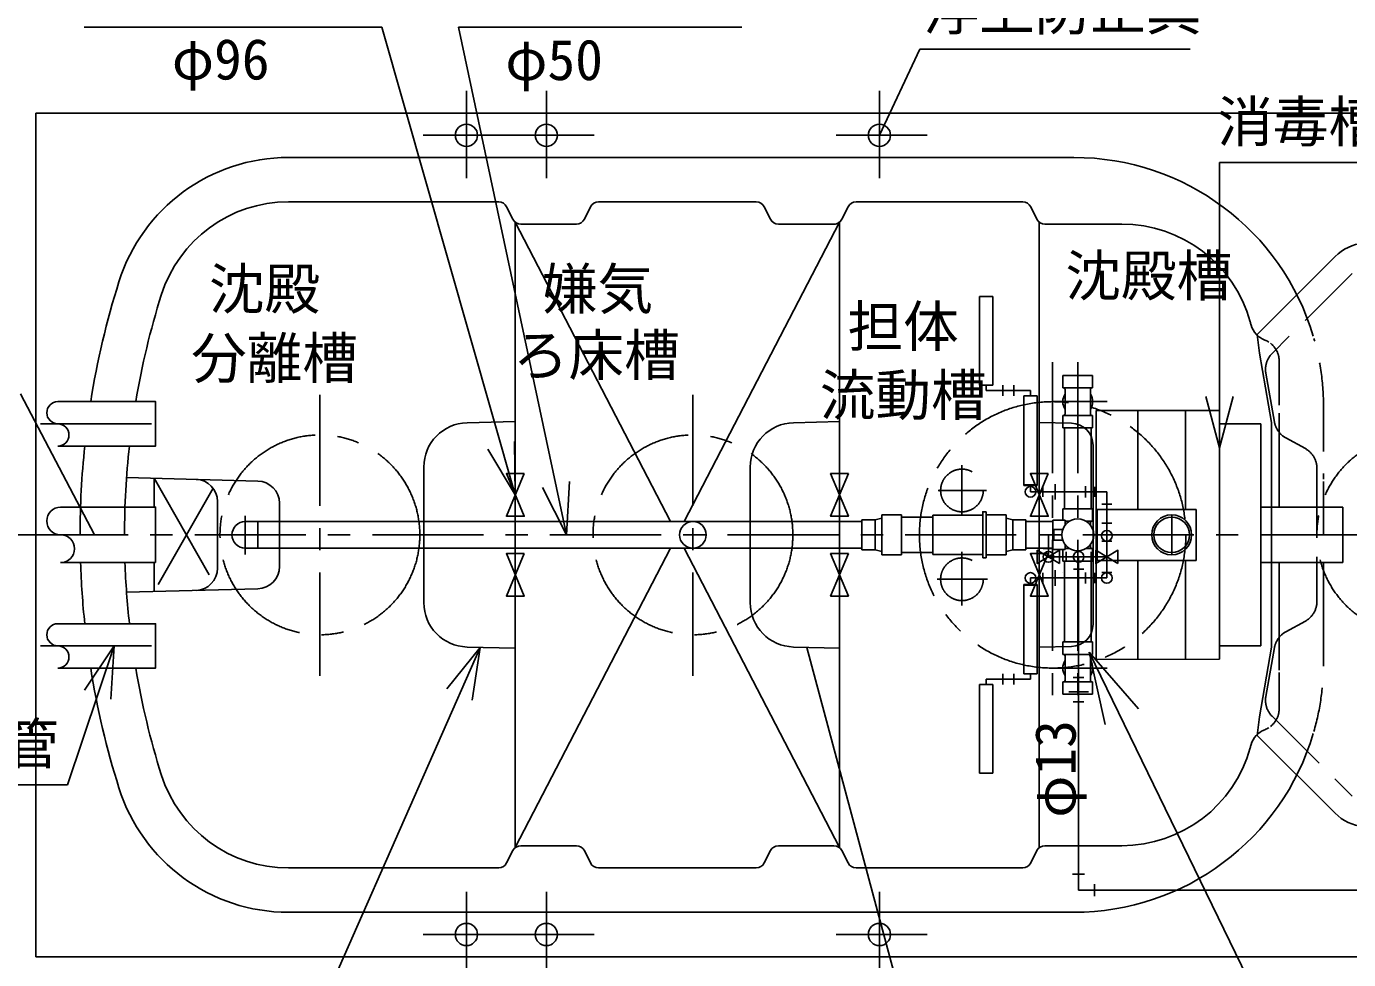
# Model space of a CAD drawing. Units: millimetres, scale not verified. Extents: x -14850 to 14850, y -10500 to 10500.
# Drawn here: x -10284 to -7307, y 164 to 2266 of the extents above; entities that cross this region are included whole.
import ezdxf
from ezdxf.enums import TextEntityAlignment as Align

# ---------------------------------------------------------------- set-up
doc = ezdxf.new("R2010")
doc.units = ezdxf.units.MM
doc.header["$LTSCALE"] = 50
for name, pattern in [('CHAIN1', [8, 5, -1, 1, -1]), ('DASHED2', [3, 2, -1]), ('DASHED3', [4, 3, -1]), ('LONG_DASHED1', [7, 6, -1])]:
    doc.linetypes.add(name, pattern=pattern)
for name, color, linetype, lineweight in [('0-0_空気管', 3, 'Continuous', 25), ('0-1_機器', 3, 'Continuous', 25), ('0-3_文字', 5, 'Continuous', 25)]:
    doc.layers.add(name, color=color, linetype=linetype, lineweight=lineweight)
doc.styles.add('ＭＳ ゴシック', font='')
doc.styles.get('ＭＳ ゴシック').set_extended_font_data('MS Gothic')

msp = doc.modelspace()

# ---------------------------------------------------------------- linework, layer by layer
at = {"layer": '0-0_空気管'}
for p, q in [((-9483.98, 2263.52), (-10154.58, 2263.52)), ((-9183.44, 1210.42), (-9483.98, 2263.52)), ((-9067.99, 1120.42), (-9311.25, 2263.52)), ((-9311.25, 2263.52), (-8673.41, 2263.52)), ((-9694.35, 1970.42), (-7925.44, 1970.42)), ((-7597.66, 840.27), (-7597.66, 1959.21)), ((-7597.66, 1959.21), (-7213.37, 1959.21)), ((-9220.8, 1870.42), (-9694.35, 1870.42)), ((-9202.91, 1859.37), (-9188.97, 1831.48)), ((-9027.91, 1831.48), (-9013.97, 1859.37)), ((-8640.8, 1870.42), (-8996.08, 1870.42)), ((-8622.91, 1859.37), (-8608.97, 1831.48)), ((-8447.91, 1831.48), (-8433.97, 1859.37)), ((-8040.8, 1870.42), (-8416.08, 1870.42)), ((-8022.91, 1859.37), (-8008.97, 1831.48)), ((-9183.44, 1824.7), (-9183.44, 416.15)), ((-8833.99, 1150.42), (-9183.44, 1824.7)), ((-9171.08, 1820.42), (-9045.8, 1820.42)), ((-8802.89, 1150.42), (-8453.44, 1824.7)), ((-8591.08, 1820.42), (-8462.47, 1820.42)), ((-8453.44, 416.15), (-8453.44, 1824.7)), ((-8003.44, 1824.7), (-8003.44, 416.15)), ((-7991.08, 1820.42), (-7817.75, 1820.42)), ((-8138.44, 1457.42), (-8138.44, 1657.42)), ((-8138.44, 1657.42), (-8108.44, 1657.42)), ((-8108.44, 1657.42), (-8108.44, 1457.42)), ((-7883.44, 1479.42), (-7950.44, 1479.42)), ((-7950.44, 1451.33), (-7950.44, 1479.42)), ((-7883.44, 1451.33), (-7883.44, 1479.42)), ((-10131.21, 1120.42), (-10297.33, 1438.01)), ((-8138.44, 1457.42), (-8108.44, 1457.42)), ((-8123.44, 1457.42), (-8123.44, 1445.42)), ((-8123.44, 1445.42), (-8023.44, 1445.42)), ((-8085.94, 1433.42), (-8085.94, 1457.42)), ((-8060.94, 1457.42), (-8060.94, 1433.42)), ((-8038.44, 1231.92), (-8038.44, 1433.42)), ((-8038.44, 1433.42), (-8008.44, 1433.42)), ((-8023.44, 1445.42), (-8023.44, 1433.42)), ((-8008.44, 1433.42), (-8008.44, 1231.92)), ((-7883.44, 1451.33), (-7950.44, 1451.33)), ((-7945.54, 1392.62), (-7945.54, 1448.23)), ((-7888.33, 1392.62), (-7888.33, 1448.23)), ((-7875.41, 1400.89), (-7597.66, 1400.58)), ((-7875.41, 839.96), (-7875.41, 1400.89)), ((-7781.4, 1177.92), (-7781.4, 1400.79)), ((-7674, 1400.66), (-7674, 1177.92)), ((-9292.06, 1372.97), (-9183.44, 1375.82)), ((-8453.44, 1375.69), (-8557.06, 1372.97)), ((-7931.13, 1371.7), (-8003.44, 1373.59)), ((-7950.44, 1389.52), (-7950.44, 1361.42)), ((-7883.44, 1389.52), (-7950.44, 1389.52)), ((-7883.44, 1389.52), (-7883.44, 1361.42)), ((-7597.66, 1370.58), (-7504.49, 1370.58)), ((-7504.49, 870.27), (-7504.49, 1370.58)), ((-7463.44, 1394.65), (-7463.44, 1182.92)), ((-7883.44, 1361.42), (-7950.44, 1361.42)), ((-7946.94, 1179.43), (-7946.94, 1361.42)), ((-7886.94, 1179.43), (-7886.94, 1361.42)), ((-7882.44, 1321.72), (-7882.44, 919.13)), ((-9389.44, 1273.01), (-9389.44, 967.84)), ((-8654.44, 1273.01), (-8654.44, 967.84)), ((-10058.81, 1249.44), (-9763.13, 1241.7)), ((-9996.67, 1182.92), (-9996.67, 1247.81)), ((-8038.44, 1233.42), (-8008.44, 1233.42)), ((-8038.44, 1231.92), (-8008.44, 1231.92)), ((-8023.44, 1217.42), (-8023.44, 1231.92)), ((-7995.38, 1205.92), (-7995.38, 1228.92)), ((-7967.44, 1234.92), (-7967.44, 1199.92)), ((-7946.44, 1235.92), (-7946.44, 1198.92)), ((-7899.44, 1229.92), (-7899.44, 1204.92)), ((-7879.44, 1228.92), (-7879.44, 1205.92)), ((-7363.44, 1240.51), (-7363.44, 1120.42)), ((-9853.74, 1195.36), (-9853.74, 1045.48)), ((-9714.44, 1191.72), (-9714.44, 1049.13)), ((-7851.44, 1217.42), (-8023.44, 1217.42)), ((-7851.44, 1217.42), (-7851.44, 1023.42)), ((-8358.44, 1165.42), (-8313.44, 1165.42)), ((-8358.44, 1165.42), (-8358.44, 1075.42)), ((-8313.44, 1165.42), (-8313.44, 1075.42)), ((-8243.44, 1164.92), (-8130.94, 1164.92)), ((-8243.44, 1164.92), (-8243.44, 1075.92)), ((-8123.44, 1068.42), (-8123.44, 1172.42)), ((-8078.44, 1165.42), (-8123.44, 1165.42)), ((-8078.44, 1165.42), (-8078.44, 1075.42)), ((-7883.44, 1179.43), (-7950.44, 1179.43)), ((-7950.44, 1153.17), (-7950.44, 1179.43)), ((-7883.44, 1151.33), (-7883.44, 1179.43)), ((-7873.41, 1062.92), (-7873.41, 1177.92)), ((-7873.41, 1177.92), (-7650.41, 1177.92)), ((-7862.94, 1189.42), (-7839.94, 1189.42)), ((-7650.41, 1177.92), (-7650.41, 1062.92)), ((-7319.69, 1182.92), (-7504.49, 1182.92)), ((-7319.69, 1057.92), (-7319.69, 1182.92)), ((-9791.44, 1150.42), (-8403.44, 1150.42)), ((-9763.44, 1150.42), (-9763.44, 1090.42)), ((-8403.44, 1086.92), (-8403.44, 1153.92)), ((-8373.44, 1153.92), (-8373.44, 1086.92)), ((-8243.44, 1160.42), (-8313.44, 1160.42)), ((-8063.44, 1086.92), (-8063.44, 1153.92)), ((-8033.44, 1086.92), (-8033.44, 1153.92)), ((-8033.44, 1150.42), (-7972.94, 1150.42)), ((-7972.94, 1087.67), (-7972.94, 1152.87)), ((-7972.64, 1153.17), (-7945.44, 1153.17)), ((-7945.44, 1142.24), (-7945.44, 1153.17)), ((-7935.19, 1151.33), (-7945.44, 1151.33)), ((-7945.44, 1150.92), (-7935.85, 1150.92)), ((-7883.44, 1151.33), (-7898.69, 1151.33)), ((-7888.33, 1142.1), (-7888.33, 1148.23)), ((-7839.94, 1146.42), (-7862.94, 1146.42)), ((-7982.94, 1120.42), (-7982.94, 1070.92)), ((-7970.94, 1120.42), (-7982.94, 1120.42)), ((-7840.44, 1106.42), (-7862.44, 1106.42)), ((-8403.44, 1090.42), (-9791.44, 1090.42)), ((-9183.44, 416.15), (-8833.99, 1090.42)), ((-8453.44, 416.15), (-8802.89, 1090.42)), ((-8358.44, 1075.42), (-8313.44, 1075.42)), ((-8243.44, 1080.42), (-8313.44, 1080.42)), ((-8243.44, 1075.92), (-8130.94, 1075.92)), ((-8078.44, 1075.42), (-8123.44, 1075.42)), ((-8033.44, 1090.42), (-7972.94, 1090.42)), ((-7972.94, 1089.96), (-7994.94, 1089.96)), ((-7950.44, 1087.67), (-7950.44, 1061.42)), ((-7945.44, 1089.92), (-7935.85, 1089.92)), ((-7935.19, 1089.52), (-7945.44, 1089.52)), ((-7942.94, 1082.42), (-7942.94, 1059.42)), ((-7883.44, 1089.52), (-7898.69, 1089.52)), ((-7888.33, 1092.62), (-7888.33, 1098.75)), ((-7886.94, 1082.42), (-7886.94, 879.42)), ((-7883.44, 1089.52), (-7883.44, 1061.42)), ((-10207.19, 1057.92), (-9993.56, 1057.92)), ((-9996.67, 993.03), (-9996.67, 1057.92)), ((-8123.44, 1068.42), (-8130.94, 1068.42)), ((-7851.44, 1070.92), (-7982.94, 1070.92)), ((-7883.44, 1061.42), (-7950.44, 1061.42)), ((-7946.94, 879.42), (-7946.94, 1061.42)), ((-7926.44, 1042.92), (-7903.44, 1042.92)), ((-7914.94, 1070.92), (-7914.94, 729.47)), ((-7650.41, 1062.92), (-7873.41, 1062.92)), ((-7781.4, 840.06), (-7781.4, 1062.92)), ((-7674, 1062.92), (-7674, 840.18)), ((-7504.49, 1057.92), (-7319.69, 1057.92)), ((-7463.44, 1057.92), (-7463.44, 815.52)), ((-7363.44, 1057.92), (-7363.44, 832.42)), ((-7851.44, 1023.42), (-8023.44, 1023.42)), ((-8023.44, 1008.92), (-8023.44, 1023.42)), ((-7995.38, 1034.92), (-7995.38, 1011.92)), ((-7967.44, 1040.92), (-7967.44, 1005.92)), ((-7950.55, 1035.95), (-7950.55, 1035.92)), ((-7946.44, 1041.92), (-7946.44, 1004.92)), ((-7899.44, 1035.92), (-7899.44, 1010.92)), ((-7879.44, 1034.92), (-7879.44, 1011.92)), ((-7840.44, 1035.42), (-7862.44, 1035.42)), ((-9763.13, 999.15), (-10058.81, 991.41)), ((-8038.44, 1008.92), (-8038.44, 807.42)), ((-8038.44, 1008.92), (-8008.44, 1008.92)), ((-8038.44, 1007.42), (-8008.44, 1007.42)), ((-8008.44, 807.42), (-8008.44, 1008.92)), ((-10086.91, 870.42), (-10191.63, 557.58)), ((-9292.06, 867.87), (-9183.44, 865.03)), ((-8453.44, 865.16), (-8557.06, 867.87)), ((-8526.98, 867.09), (-8221.54, -273.05)), ((-7931.13, 869.15), (-8003.44, 867.26)), ((-7883.44, 879.42), (-7950.44, 879.42)), ((-7950.44, 851.33), (-7950.44, 879.42)), ((-7883.44, 851.33), (-7883.44, 879.42)), ((-7597.66, 870.27), (-7504.49, 870.27)), ((-7883.44, 851.33), (-7950.44, 851.33)), ((-7945.54, 792.62), (-7945.54, 848.23)), ((-7890.9, 856.03), (-7855.16, 693.6)), ((-7780.04, 728.47), (-7890.9, 856.03)), ((-7890.9, 856.03), (-7480.11, 10.56)), ((-7888.33, 792.62), (-7888.33, 848.23)), ((-7875.41, 839.96), (-7597.66, 840.27)), ((-8085.94, 807.42), (-8085.94, 783.42)), ((-8060.94, 783.42), (-8060.94, 807.42)), ((-8008.44, 807.42), (-8038.44, 807.42)), ((-8023.44, 795.42), (-8023.44, 807.42)), ((-8138.44, 783.42), (-8138.44, 583.42)), ((-8138.44, 783.42), (-8108.44, 783.42)), ((-8123.44, 783.42), (-8123.44, 795.42)), ((-8123.44, 795.42), (-8023.44, 795.42)), ((-8108.44, 583.42), (-8108.44, 783.42)), ((-7950.44, 789.52), (-7950.44, 761.42)), ((-7883.44, 789.52), (-7950.44, 789.52)), ((-7926.94, 799.07), (-7902.94, 799.07)), ((-7883.44, 789.52), (-7883.44, 761.42)), ((-7883.44, 761.42), (-7950.44, 761.42)), ((-7936.94, 767.07), (-7892.94, 767.07)), ((-7926.94, 744.07), (-7902.94, 744.07)), ((-8138.44, 583.42), (-8108.44, 583.42)), ((-10191.63, 557.58), (-10601.74, 557.58)), ((-9171.08, 420.42), (-9045.8, 420.42)), ((-8591.08, 420.42), (-8465.8, 420.42)), ((-7991.08, 420.42), (-7817.75, 420.42)), ((-9202.91, 381.48), (-9188.97, 409.37)), ((-9027.91, 409.37), (-9013.97, 381.48)), ((-8622.91, 381.48), (-8608.97, 409.37)), ((-8447.91, 409.37), (-8433.97, 381.48)), ((-8022.91, 381.48), (-8008.97, 409.37)), ((-9694.35, 370.42), (-9220.8, 370.42)), ((-8996.08, 370.42), (-8640.8, 370.42)), ((-8416.08, 370.42), (-8040.8, 370.42)), ((-7925.44, 270.42), (-9694.35, 270.42))]:
    msp.add_line(p, q, dxfattribs=at)
at = {"layer": '0-0_空気管', "color": 4}
for q in [(-8363.44, 2020.42), (-7663.77, 2214.16)]:
    msp.add_line((-8272.65, 2214.16), q, dxfattribs=at)
at = {"layer": '0-0_空気管', "linetype": 'DASHED3'}
for p, q in [((-7299.07, 1709.18), (-7479.43, 1528.83)), ((-7493.31, 1484.79), (-7473.79, 1374.05)), ((-7448.59, 1338.89), (-7404.4, 1314.66)), ((-7378.44, 1270.82), (-7378.44, 970.03)), ((-7404.4, 926.19), (-7448.59, 901.96)), ((-7493.31, 756.06), (-7473.79, 866.8)), ((-7479.43, 712.02), (-7299.07, 531.66))]:
    msp.add_line(p, q, dxfattribs=at)
at = {"layer": '0-0_空気管', "linetype": 'CHAIN1'}
for p, q in [((-7973.44, 1509.04), (-7973.44, 729.47)), ((-7916.94, 1509.04), (-7916.94, 729.47)), ((-9623.44, 1435.79), (-9623.44, 802.72)), ((-8783.44, 1435.79), (-8783.44, 802.72)), ((-7973.67, 1420.42), (-7850.45, 1420.42)), ((-10252.47, 1370.42), (-9979.69, 1370.42)), ((-8177.65, 1277.43), (-8177.65, 1163.72)), ((-9996.67, 1247.81), (-9864.12, 1014.99)), ((-9864.12, 1225.85), (-9996.67, 993.03)), ((-8231.2, 1220.42), (-8122.17, 1220.42)), ((-9791.44, 1076.36), (-9791.44, 1163.61)), ((-7705.41, 1075.42), (-7705.41, 1165.42)), ((-10305.32, 1120.42), (-6756.54, 1120.42)), ((-8177.65, 1082.12), (-8177.65, 961.43)), ((-8233.21, 1020.42), (-8120.17, 1020.42)), ((-10252.47, 870.42), (-9979.69, 870.42)), ((-7973.67, 820.42), (-7850.45, 820.42))]:
    msp.add_line(p, q, dxfattribs=at)
at = {"layer": '0-0_空気管', "linetype": 'DASHED2'}
for p, q in [((-7463.44, 1512.35), (-7463.44, 1399.65)), ((-7363.44, 1408.42), (-7363.44, 1245.51)), ((-7463.44, 810.52), (-7463.44, 728.5))]:
    msp.add_line(p, q, dxfattribs=at)
at = {"layer": '0-0_空気管', "linetype": 'LONG_DASHED1'}
for p, q in [((-8023.44, 1233.42), (-8023.44, 1231.92)), ((-8123.44, 1165.42), (-8123.44, 1075.42)), ((-7914.94, 872.61), (-7914.94, 744.07))]:
    msp.add_line(p, q, dxfattribs=at)
at = {"layer": '0-0_空気管', "color": 6}
for p, q in [((-7914.94, 320.42), (-7914.94, 767.07)), ((-7928.44, 356.42), (-7901.44, 356.42)), ((-7878.94, 333.92), (-7878.94, 306.92)), ((-6544.06, 320.42), (-7914.94, 320.42))]:
    msp.add_line(p, q, dxfattribs=at)
at = {"layer": '0-0_空気管'}
for points in [[(-7480.4, 1373.44), (-7508, 1529.97), (-7512.62, 1572.01), (-7337.26, 1747.37)], [(-7628.72, 1432.3), (-7597.66, 1316.39), (-7566.6, 1432.3)], [(-10213.44, 1420.42), (-9993.56, 1420.42), (-9993.56, 1320.42), (-10213.44, 1320.42)], [(-7337.26, 493.48), (-7512.62, 668.84), (-7508, 710.88), (-7480.4, 867.41), (-7480.4, 1373.44)], [(-9245.11, 1313.36), (-9183.44, 1210.42), (-9185.38, 1330.41)], [(-9122.33, 1227.41), (-9067.99, 1120.42), (-9061.56, 1240.25)], [(-9993.56, 1057.92), (-9993.56, 1182.92), (-10207.19, 1182.92)], [(-8123.44, 1172.42), (-8130.94, 1172.42), (-8130.94, 1068.42)], [(-8403.44, 1153.92), (-8373.44, 1153.92), (-8358.44, 1157.92)], [(-8033.44, 1153.92), (-8063.44, 1153.92), (-8078.44, 1157.92)], [(-7950.76, 1132.42), (-7970.94, 1132.42), (-7970.94, 1108.42), (-7950.76, 1108.42)], [(-8403.44, 1086.92), (-8373.44, 1086.92), (-8358.44, 1082.92)], [(-8033.44, 1086.92), (-8063.44, 1086.92), (-8078.44, 1082.92)], [(-7972.94, 1087.67), (-7945.44, 1087.67), (-7945.44, 1098.61)], [(-10213.44, 820.42), (-9993.56, 820.42), (-9993.56, 920.42), (-10213.44, 920.42)], [(-9262.61, 867.1), (-9643.54, 2.27), (-10237.06, 2.27)], [(-10094.25, 750.65), (-10086.91, 870.42), (-10153.16, 770.37)], [(-9280.91, 748.51), (-9262.61, 867.1), (-9337.76, 773.55)]]:
    msp.add_lwpolyline(points, dxfattribs=at)
for points in [[(-9163.44, 1258.42), (-9203.44, 1258.42), (-9163.44, 1162.42), (-9203.44, 1162.42)], [(-8433.44, 1258.42), (-8473.44, 1258.42), (-8433.44, 1162.42), (-8473.44, 1162.42)], [(-7983.44, 1258.42), (-8023.44, 1258.42), (-7983.44, 1162.42), (-8023.44, 1162.42)], [(-9163.44, 1078.42), (-9203.44, 1078.42), (-9163.44, 982.42), (-9203.44, 982.42)], [(-8433.44, 1078.42), (-8473.44, 1078.42), (-8433.44, 982.42), (-8473.44, 982.42)], [(-7983.44, 1078.42), (-8023.44, 1078.42), (-7983.44, 982.42), (-8023.44, 982.42)], [(-7957.94, 1055.92), (-8007.94, 1085.92), (-8007.94, 1055.92), (-7957.94, 1085.92)], [(-7826.44, 1055.92), (-7876.44, 1085.92), (-7876.44, 1055.92), (-7826.44, 1085.92)]]:
    msp.add_lwpolyline(points, close=True, dxfattribs=at)
at = {"layer": '0-0_空気管', "linetype": 'CHAIN1'}
for centre, radius in [((-7973.44, 1120.42), 300), ((-9623.44, 1120.42), 225), ((-8783.44, 1120.42), 225), ((-7153.44, 1120.42), 225), ((-8177.65, 1220.42), 48), ((-8177.65, 1020.42), 48)]:
    msp.add_circle(centre, radius, dxfattribs=at)
at = {"layer": '0-0_空気管'}
for centre, radius in [((-8023.44, 1217.42), 12), ((-7705.41, 1120.42), 45), ((-8783.44, 1120.42), 30), ((-7916.94, 1120.42), 35.89), ((-7705.41, 1120.42), 40), ((-7851.44, 1118.42), 12), ((-7982.94, 1070.92), 12), ((-7914.94, 1070.92), 12), ((-8023.44, 1023.42), 12), ((-7851.44, 1023.42), 12)]:
    msp.add_circle(centre, radius, dxfattribs=at)
for centre, radius, start, end in [((-9694.35, 1570.42), 400, 90, 162.54239), ((-7925.44, 1408.42), 562, 16.47684, 90), ((-9694.35, 1570.42), 300, 90, 162.54239), ((-9220.8, 1850.42), 20, 26.56505, 90), ((-8996.08, 1850.42), 20, 90, 153.43494), ((-8640.8, 1850.42), 20, 26.56505, 90), ((-8416.08, 1850.42), 20, 90, 153.43494), ((-8040.8, 1850.42), 20, 26.56505, 90), ((-9171.08, 1840.42), 20, 206.56503, 270), ((-9045.8, 1840.42), 20, 270, 333.43494), ((-8591.08, 1840.42), 20, 206.56503, 270), ((-8465.8, 1840.42), 20, 270, 333.43494), ((-7991.08, 1840.42), 20, 206.56503, 270), ((-7817.75, 1520.42), 300, 15.466, 90), ((-7263.72, 1673.83), 104, 95.38419, 135), ((-8263.44, 1120.42), 1900, 162.54239, 170.91527), ((-8263.44, 1120.42), 1800, 162.54239, 170.40593), ((-9263.44, 1120.42), 1800, 15.21593, 15.466), ((-7478.29, 1605.97), 50, 195.21593, 249.42366), ((-7513.44, 1512.35), 50, 57.96397, 69.42366), ((-7916.94, 1420.42), 33.5, 148.62476, 211.37523), ((-7948.64, 1448.23), 3.1, 0, 90), ((-7916.94, 1420.42), 33.5, 328.62476, 31.37523), ((-7885.23, 1448.23), 3.1, 90, 180), ((-10213.44, 1395.42), 25, 90, 270), ((-10213.44, 1345.42), 25, 270, 90), ((-9289.44, 1273.01), 100, 91.5, 180), ((-8554.44, 1273.01), 100, 91.5, 180), ((-7948.64, 1392.62), 3.1, 270, 0), ((-7932.44, 1321.72), 50, 0, 88.49998), ((-7885.23, 1392.62), 3.1, 180, 270), ((-8263.44, 1120.42), 1900, 173.95766, 180), ((-8263.44, 1120.42), 1800, 173.62062, 180), ((-9903.74, 1195.36), 50, 0, 88.49998), ((-9764.44, 1191.72), 50, 0, 88.49998), ((-10207.19, 1151.67), 31.25, 90, 270), ((-9791.44, 1120.42), 30, 90, 270), ((-7972.64, 1152.87), 0.3, 90, 180), ((-7885.23, 1148.23), 3.1, 90, 180), ((-10207.19, 1089.17), 31.25, 270, 90), ((-7885.23, 1092.62), 3.1, 180, 270), ((-8263.44, 1120.42), 1900, 181.88506, 186.04233), ((-8263.44, 1120.42), 1800, 181.98979, 186.37933), ((-9903.74, 1045.48), 50, 271.5, 0), ((-9764.44, 1049.13), 50, 271.5, 0), ((-9289.44, 967.84), 100, 180, 268.5), ((-8554.44, 967.84), 100, 180, 268.5), ((-10213.44, 895.42), 25, 90, 270), ((-7932.44, 919.13), 50, 271.5, 0), ((-10213.44, 845.42), 25, 270, 90), ((-7916.94, 820.42), 33.5, 148.62476, 211.37523), ((-7948.64, 848.23), 3.1, 0, 90), ((-7916.94, 820.42), 33.5, 328.62476, 31.37523), ((-7885.23, 848.23), 3.1, 90, 180), ((-8263.44, 1120.42), 1900, 189.0847, 197.45758), ((-8263.44, 1120.42), 1800, 189.59406, 197.4576), ((-7925.44, 832.42), 562, 359.18433, 0), ((-7948.64, 792.62), 3.1, 270, 0), ((-7885.23, 792.62), 3.1, 180, 270), ((-7513.44, 728.5), 50, 290.57632, 302.03601), ((-7925.44, 832.42), 562, 270, 343.52315), ((-7478.29, 634.88), 50, 110.57632, 164.78406), ((-7817.75, 720.42), 300, 270, 344.53398), ((-9263.44, 1120.42), 1800, 344.53398, 344.78406), ((-9694.35, 670.42), 300, 197.4576, 270), ((-9694.35, 670.42), 400, 197.4576, 270), ((-7263.72, 567.02), 104, 225, 264.6158), ((-9171.08, 400.42), 20, 90, 153.43494), ((-9045.8, 400.42), 20, 26.56505, 90), ((-8591.08, 400.42), 20, 90, 153.43494), ((-8465.8, 400.42), 20, 26.56505, 90), ((-7991.08, 400.42), 20, 90, 153.43494), ((-9220.8, 390.42), 20, 270, 333.43494), ((-8996.08, 390.42), 20, 206.56503, 270), ((-8640.8, 390.42), 20, 270, 333.43494), ((-8416.08, 390.42), 20, 206.56503, 270), ((-8040.8, 390.42), 20, 270, 333.43494)]:
    msp.add_arc(centre, radius, start, end, dxfattribs=at)
at = {"layer": '0-0_空気管', "linetype": 'DASHED2'}
for centre, radius, start, end in [((-7513.44, 1512.35), 50, 0, 52.23917), ((-7925.44, 1408.42), 562, 0, 15.9671), ((-7925.44, 832.42), 562, 344.03288, 358.67459), ((-7513.44, 728.5), 50, 307.76082, 0)]:
    msp.add_arc(centre, radius, start, end, dxfattribs=at)
at = {"layer": '0-0_空気管', "linetype": 'DASHED3'}
for centre, start, end in [((-7444.07, 1493.47), 135, 190), ((-7424.55, 1382.73), 190, 241.2621), ((-7428.44, 1270.82), 0, 61.2621), ((-7428.44, 970.03), 298.73788, 0), ((-7424.55, 858.12), 118.73788, 170), ((-7444.07, 747.37), 170, 225)]:
    msp.add_arc(centre, 50, start, end, dxfattribs=at)
at = {"layer": '0-1_機器', "color": 2}
msp.add_line((-10263.44, 2070.42), (-10263.44, 170.42), dxfattribs=at)
at = {"layer": '0-1_機器', "color": 5}
msp.add_line((-9763.44, 1150.42), (-9763.44, 1090.42), dxfattribs=at)
at = {"layer": '0-1_機器', "color": 2}
msp.add_lwpolyline([(-10263.44, 2070.42), (-6713.44, 2070.42), (-6713.44, 170.42), (-10263.44, 170.42)], dxfattribs=at)
at = {"layer": '0-3_文字', "color": 7}
for p, q in [((-9293.44, 2120.63), (-9293.44, 1924.15)), ((-9113.44, 2120.63), (-9113.44, 1924.15)), ((-8363.44, 2120.63), (-8363.44, 1924.15)), ((-9390.76, 2020.42), (-9005.61, 2020.42)), ((-8460.76, 2020.42), (-8255.61, 2020.42)), ((-9293.44, 120.22), (-9293.44, 316.7)), ((-9113.44, 120.22), (-9113.44, 316.7)), ((-8363.44, 120.22), (-8363.44, 316.7)), ((-9390.76, 220.42), (-9005.61, 220.42)), ((-8460.76, 220.42), (-8255.61, 220.42))]:
    msp.add_line(p, q, dxfattribs=at)
for centre in [(-9293.44, 2020.42), (-9113.44, 2020.42), (-8363.44, 2020.42), (-9293.44, 220.42), (-9113.44, 220.42), (-8363.44, 220.42)]:
    msp.add_circle(centre, 25, dxfattribs=at)

# ---------------------------------------------------------------- texts
at = {"layer": '0-0_空気管', "color": 4, "style": 'ＭＳ ゴシック'}
for s, p in [('φ96', (-9956.72, 2118.38)), ('φ50', (-9205.93, 2117.1)), ('消毒槽', (-7602.79, 1977.85)), ('沈殿槽', (-7944.85, 1630.94)), ('沈殿', (-9873.41, 1601.1)), ('嫌気', (-9123.31, 1601.1)), ('担体', (-8435.23, 1516.56)), ('ろ床槽', (-9188.87, 1451.88)), ('分離槽', (-9913.41, 1445.1)), ('流動槽', (-8497.75, 1361.83)), ('臭突管', (-10586.91, 577.03))]:
    msp.add_text(s, height=91.79, dxfattribs=at).set_placement(p, align=Align.BOTTOM_LEFT)
msp.add_text('φ13', height=91.79, rotation=90, dxfattribs=at).set_placement((-7893.99, 483.42), align=Align.BOTTOM_LEFT)
at = {"layer": '0-3_文字', "color": 4, "style": 'ＭＳ ゴシック'}
msp.add_text('浮上防止具', height=91.79, dxfattribs=at).set_placement((-8264.23, 2229.75), align=Align.BOTTOM_LEFT)

doc.saveas('drawing.dxf')
